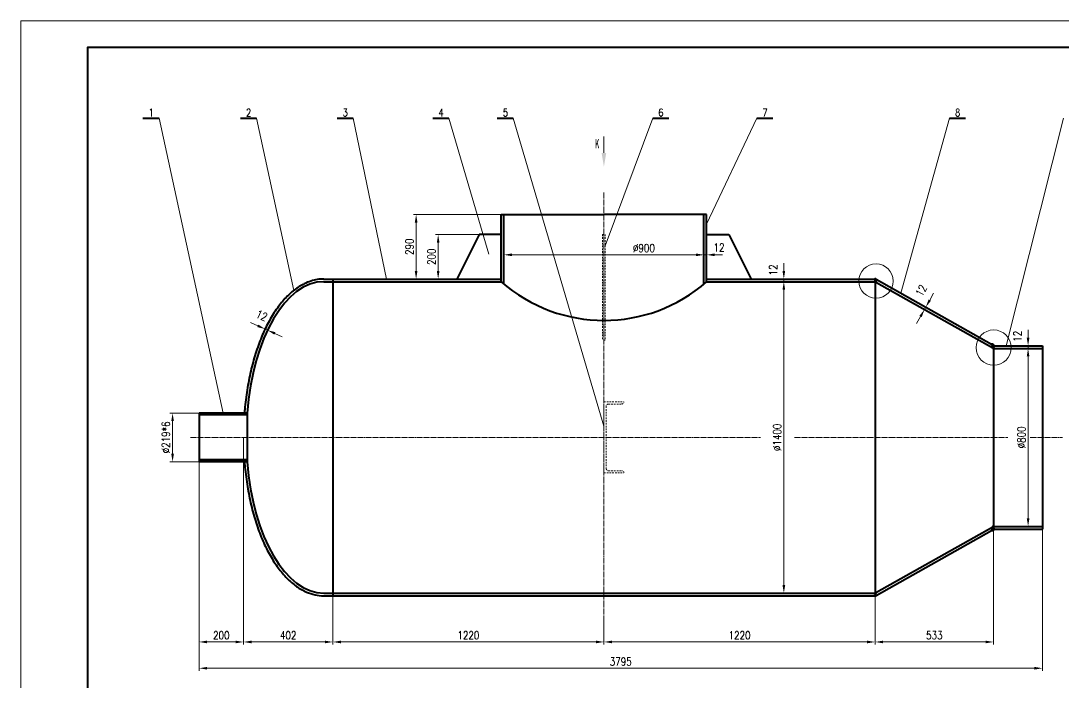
# Model space of a CAD drawing. Extents: x 588 to 16415, y -1889 to 3151.
# Drawn here: x 9287 to 13977, y 178 to 3151 of the extents above; entities that cross this region are included whole.
import ezdxf
from ezdxf.enums import TextEntityAlignment as Align

# ---------------------------------------------------------------- set-up
doc = ezdxf.new("R2010")
doc.units = 0
doc.header["$LTSCALE"] = 10
doc.header["$PDMODE"] = 1
doc.linetypes.add('XX-L', pattern=[1.25, 0.75, -0.5])
doc.linetypes.add('ZXX-L', pattern=[3.28, 2.5, -0.3, 0.18, -0.3])
doc.layers.get('Defpoints').update_dxf_attribs({"linetype": 'CONTINUOUS'})
for name, color, linetype, lineweight in [('A 粗实线', 1, 'CONTINUOUS', 40), ('B 细实线', 7, 'CONTINUOUS', 18), ('C 文 字', 2, 'CONTINUOUS', 20), ('E 长中心线', 3, 'ZXX-L', 18), ('G 长虚线', 6, 'XX-L', 20), ('J 标注尺寸', 2, 'CONTINUOUS', 18)]:
    doc.layers.add(name, color=color, linetype=linetype, lineweight=lineweight)
doc.styles.add('ROMANC', font='romanc', dxfattribs={"width": 0.7, "height": 6})
doc.styles.get("Standard").update_dxf_attribs({"font": 'SIMFANG.TTF'})
doc.styles.add('TH_GBDIM', font='romans.shx', dxfattribs={"width": 0.8, "bigfont": 'gbcbig.shx'})
doc.styles.add('标题中文', font='SIMFANG.TTF', dxfattribs={"width": 0.7})
doc.dimstyles.new('通用标注4.0', dxfattribs={"dimscale": 12, "dimtxt": 3, "dimasz": 3, "dimexe": 1, "dimexo": 0, "dimgap": 1, "dimtad": 1, "dimdec": 0, "dimzin": 0, "dimdsep": 46, "dimtxsty": 'Standard', "dimcen": 0, "dimadec": 0, "dimazin": 0, "dimtfac": 0.375, "dimtdec": 0, "dimtmove": 2, "dimatfit": 3, "dimfxl": 0, "dimtzin": 0, "dimarcsym": 0})
pattern_1 = [(315, (10709.06277, 7860.87227), (0.224506403, 0.224506403), []), (45, (10709.06277, 7860.87227), (-0.224506403, 0.224506403), [])]
pattern_2 = [(45, (10709.06277, -5303.99315), (0.224506403, -0.224506403), []), (315, (10709.06277, -5303.99315), (-0.224506403, -0.224506403), [])]

# ---------------------------------------------------------------- blocks, each defined once
blk = doc.blocks.new('*D63')
at = {"layer": 'C 文 字', "color": 0}
for p, q in [((11448.9, 2280.4), (11053.6, 2280.4)), ((11065.6, 2244.4), (11065.6, 2026.4)), ((11117.1, 1990.4), (11053.6, 1990.4))]:
    blk.add_line(p, q, dxfattribs=at)
for points in [[(11059.6, 2244.4), (11071.6, 2244.4), (11065.6, 2280.4)], [(11059.6, 2026.4), (11071.6, 2026.4), (11065.6, 1990.4)]]:
    blk.add_solid(points, dxfattribs=at)
at = {"layer": 'Defpoints', "color": 0}
for p in [(11448.9, 2280.4), (11065.6, 1990.4), (11117.1, 1990.4)]:
    blk.add_point(p, dxfattribs=at)
at = {"layer": 'C 文 字', "color": 0, "insert": (11035.6, 2135.4), "char_height": 36, "attachment_point": 5, "rotation": 90, "style": 'TH_GBDIM'}
blk.add_mtext('290', dxfattribs=at)
blk = doc.blocks.new('*D64')
at = {"layer": 'C 文 字', "color": 0}
for p, q in [((10690.9, 566.4), (10690.9, 346.7)), ((11910.9, 474.2), (11910.9, 346.7)), ((10726.9, 358.7), (11874.9, 358.7))]:
    blk.add_line(p, q, dxfattribs=at)
for points in [[(10726.9, 364.7), (10726.9, 352.7), (10690.9, 358.7)], [(11874.9, 364.7), (11874.9, 352.7), (11910.9, 358.7)]]:
    blk.add_solid(points, dxfattribs=at)
at = {"layer": 'Defpoints', "color": 0}
for p in [(10690.9, 566.4), (11910.9, 474.2), (11910.9, 358.7)]:
    blk.add_point(p, dxfattribs=at)
at = {"layer": 'C 文 字', "color": 0, "insert": (11300.9, 388.7), "char_height": 36, "attachment_point": 5, "style": 'TH_GBDIM'}
blk.add_mtext('1220', dxfattribs=at)
blk = doc.blocks.new('*D65')
at = {"layer": 'C 文 字', "color": 0}
for p, q in [((13130.9, 566.4), (13130.9, 346.7)), ((11910.9, 474.2), (11910.9, 346.7)), ((13094.9, 358.7), (11946.9, 358.7))]:
    blk.add_line(p, q, dxfattribs=at)
for points in [[(11946.9, 364.7), (11946.9, 352.7), (11910.9, 358.7)], [(13094.9, 364.7), (13094.9, 352.7), (13130.9, 358.7)]]:
    blk.add_solid(points, dxfattribs=at)
at = {"layer": 'Defpoints', "color": 0}
for p in [(13130.9, 566.4), (11910.9, 474.2), (11910.9, 358.7)]:
    blk.add_point(p, dxfattribs=at)
at = {"layer": 'C 文 字', "color": 0, "insert": (12520.9, 388.7), "char_height": 36, "attachment_point": 5, "style": 'TH_GBDIM'}
blk.add_mtext('1220', dxfattribs=at)
blk = doc.blocks.new('*D66')
at = {"layer": 'C 文 字', "color": 0}
for p, q in [((10288.9, 1278.4), (10288.9, 346.7)), ((10690.9, 566.4), (10690.9, 346.7)), ((10324.9, 358.7), (10654.9, 358.7))]:
    blk.add_line(p, q, dxfattribs=at)
for points in [[(10324.9, 364.7), (10324.9, 352.7), (10288.9, 358.7)], [(10654.9, 364.7), (10654.9, 352.7), (10690.9, 358.7)]]:
    blk.add_solid(points, dxfattribs=at)
at = {"layer": 'Defpoints', "color": 0}
for p in [(10288.9, 1278.4), (10690.9, 566.4), (10690.9, 358.7)]:
    blk.add_point(p, dxfattribs=at)
at = {"layer": 'C 文 字', "color": 0, "insert": (10489.9, 388.7), "char_height": 36, "attachment_point": 5, "style": 'TH_GBDIM'}
blk.add_mtext('402', dxfattribs=at)
blk = doc.blocks.new('*D67')
at = {"layer": 'C 文 字', "color": 0}
for p, q in [((10088.9, 1168.9), (10088.9, 346.7)), ((10288.9, 414.1), (10288.9, 346.7)), ((10124.9, 358.7), (10252.9, 358.7))]:
    blk.add_line(p, q, dxfattribs=at)
for points in [[(10124.9, 364.7), (10124.9, 352.7), (10088.9, 358.7)], [(10252.9, 364.7), (10252.9, 352.7), (10288.9, 358.7)]]:
    blk.add_solid(points, dxfattribs=at)
at = {"layer": 'Defpoints', "color": 0}
for p in [(10088.9, 1168.9), (10288.9, 414.1), (10288.9, 358.7)]:
    blk.add_point(p, dxfattribs=at)
at = {"layer": 'C 文 字', "color": 0, "insert": (10188.9, 388.7), "char_height": 36, "attachment_point": 5, "style": 'TH_GBDIM'}
blk.add_mtext('200', dxfattribs=at)
blk = doc.blocks.new('*D68')
at = {"layer": 'C 文 字', "color": 0}
for p, q in [((13883.9, 866.4), (13883.9, 228.5)), ((10088.9, 495.7), (10088.9, 228.5)), ((10124.9, 240.5), (13847.9, 240.5))]:
    blk.add_line(p, q, dxfattribs=at)
for points in [[(10124.9, 246.5), (10124.9, 234.5), (10088.9, 240.5)], [(13847.9, 246.5), (13847.9, 234.5), (13883.9, 240.5)]]:
    blk.add_solid(points, dxfattribs=at)
at = {"layer": 'Defpoints', "color": 0}
for p in [(13883.9, 866.4), (10088.9, 495.7), (13883.9, 240.5)]:
    blk.add_point(p, dxfattribs=at)
at = {"layer": 'C 文 字', "color": 0, "insert": (11986.4, 270.5), "char_height": 36, "attachment_point": 5, "style": 'TH_GBDIM'}
blk.add_mtext('3795', dxfattribs=at)
blk = doc.blocks.new('*D69')
at = {"layer": 'C 文 字', "color": 0}
for p, q in [((12788.2, 1978.4), (12708.2, 1978.4)), ((12720.2, 614.4), (12720.2, 1942.4)), ((12788.2, 578.4), (12708.2, 578.4))]:
    blk.add_line(p, q, dxfattribs=at)
for points in [[(12714.2, 1942.4), (12726.2, 1942.4), (12720.2, 1978.4)], [(12714.2, 614.4), (12726.2, 614.4), (12720.2, 578.4)]]:
    blk.add_solid(points, dxfattribs=at)
at = {"layer": 'Defpoints', "color": 0}
for p in [(12720.2, 1978.4), (12788.2, 1978.4), (12788.2, 578.4)]:
    blk.add_point(p, dxfattribs=at)
at = {"layer": 'C 文 字', "color": 0, "insert": (12690.2, 1278.4), "char_height": 36, "attachment_point": 5, "rotation": 90, "style": 'TH_GBDIM'}
blk.add_mtext('%%c1400', dxfattribs=at)
blk = doc.blocks.new('*D70')
at = {"layer": 'C 文 字', "color": 0}
for p, q in [((12720.2, 2026.4), (12720.2, 2062.4)), ((12763.5, 1990.4), (12708.2, 1990.4)), ((12763.5, 1978.4), (12708.2, 1978.4)), ((12720.2, 1978.4), (12720.2, 1990.4)), ((12720.2, 1942.4), (12720.2, 1906.4))]:
    blk.add_line(p, q, dxfattribs=at)
for points in [[(12714.2, 2026.4), (12726.2, 2026.4), (12720.2, 1990.4)], [(12714.2, 1942.4), (12726.2, 1942.4), (12720.2, 1978.4)]]:
    blk.add_solid(points, dxfattribs=at)
at = {"layer": 'Defpoints', "color": 0}
for p in [(12720.2, 1990.4), (12763.5, 1990.4), (12763.5, 1978.4)]:
    blk.add_point(p, dxfattribs=at)
at = {"layer": 'C 文 字', "color": 0, "insert": (12672.2, 2031.6), "char_height": 36, "attachment_point": 5, "rotation": 90, "style": 'TH_GBDIM'}
blk.add_mtext('12', dxfattribs=at)
blk = doc.blocks.new('*D71')
at = {"layer": 'C 文 字', "color": 0}
for p, q in [((10353.1, 1780.1), (10320.2, 1794.8)), ((10379.1, 1750.2), (10390.8, 1776.4)), ((10396.9, 1760.5), (10385.9, 1765.4)), ((10390.1, 1745.3), (10401.8, 1771.5)), ((10429.7, 1745.8), (10462.6, 1731.1))]:
    blk.add_line(p, q, dxfattribs=at)
for points in [[(10355.5, 1785.6), (10350.6, 1774.7), (10385.9, 1765.4)], [(10432.2, 1751.3), (10427.3, 1740.3), (10396.9, 1760.5)]]:
    blk.add_solid(points, dxfattribs=at)
at = {"layer": 'Defpoints', "color": 0}
for p in [(10379.1, 1750.2), (10385.9, 1765.4), (10390.1, 1745.3)]:
    blk.add_point(p, dxfattribs=at)
at = {"layer": 'C 文 字', "color": 0, "insert": (10370.9, 1826.5), "char_height": 36, "attachment_point": 5, "rotation": 335.887, "style": 'TH_GBDIM'}
blk.add_mtext('12', dxfattribs=at)
blk = doc.blocks.new('*D72')
at = {"layer": 'C 文 字', "color": 0}
for p, q in [((11348.9, 2190.4), (11152.8, 2190.4)), ((11164.8, 2154.4), (11164.8, 2026.4)), ((11175.1, 1990.4), (11152.8, 1990.4))]:
    blk.add_line(p, q, dxfattribs=at)
for points in [[(11158.8, 2154.4), (11170.8, 2154.4), (11164.8, 2190.4)], [(11158.8, 2026.4), (11170.8, 2026.4), (11164.8, 1990.4)]]:
    blk.add_solid(points, dxfattribs=at)
at = {"layer": 'Defpoints', "color": 0}
for p in [(11348.9, 2190.4), (11164.8, 1990.4), (11175.1, 1990.4)]:
    blk.add_point(p, dxfattribs=at)
at = {"layer": 'C 文 字', "color": 0, "insert": (11134.8, 2090.4), "char_height": 36, "attachment_point": 5, "rotation": 90, "style": 'TH_GBDIM'}
blk.add_mtext('200', dxfattribs=at)
blk = doc.blocks.new('*D73')
at = {"layer": 'C 文 字', "color": 0}
for p, q in [((13663.9, 889.6), (13663.9, 346.7)), ((13130.9, 411), (13130.9, 346.7)), ((13627.9, 358.7), (13166.9, 358.7))]:
    blk.add_line(p, q, dxfattribs=at)
for points in [[(13166.9, 364.7), (13166.9, 352.7), (13130.9, 358.7)], [(13627.9, 364.7), (13627.9, 352.7), (13663.9, 358.7)]]:
    blk.add_solid(points, dxfattribs=at)
at = {"layer": 'Defpoints', "color": 0}
for p in [(13663.9, 889.6), (13130.9, 411), (13130.9, 358.7)]:
    blk.add_point(p, dxfattribs=at)
at = {"layer": 'C 文 字', "color": 0, "insert": (13397.4, 388.7), "char_height": 36, "attachment_point": 5, "style": 'TH_GBDIM'}
blk.add_mtext('533', dxfattribs=at)
blk = doc.blocks.new('*D74')
at = {"layer": 'C 文 字', "color": 0}
for p, q in [((13376.5, 1895.2), (13394.2, 1926.6)), ((13353, 1853.4), (13342.5, 1859.3)), ((13358.9, 1863.9), (13348.4, 1869.8)), ((13353, 1853.4), (13358.9, 1863.9)), ((13335.3, 1822), (13317.7, 1790.7))]:
    blk.add_line(p, q, dxfattribs=at)
for points in [[(13371.3, 1898.2), (13381.8, 1892.3), (13358.9, 1863.9)], [(13330.1, 1825), (13340.6, 1819.1), (13353, 1853.4)]]:
    blk.add_solid(points, dxfattribs=at)
at = {"layer": 'Defpoints', "color": 0}
for p in [(13353, 1853.4), (13358.9, 1863.9), (13358.9, 1863.9)]:
    blk.add_point(p, dxfattribs=at)
at = {"layer": 'C 文 字', "color": 0, "insert": (13337.9, 1938.8), "char_height": 36, "attachment_point": 5, "rotation": 60.6269, "style": 'TH_GBDIM'}
blk.add_mtext('12', dxfattribs=at)
blk = doc.blocks.new('*D75')
at = {"layer": 'C 文 字', "color": 0}
for p, q in [((13810.2, 1678.4), (13831.2, 1678.4)), ((13819.2, 1642.4), (13819.2, 914.4)), ((13810.2, 878.4), (13831.2, 878.4))]:
    blk.add_line(p, q, dxfattribs=at)
for points in [[(13813.2, 1642.4), (13825.2, 1642.4), (13819.2, 1678.4)], [(13813.2, 914.4), (13825.2, 914.4), (13819.2, 878.4)]]:
    blk.add_solid(points, dxfattribs=at)
at = {"layer": 'Defpoints', "color": 0}
for p in [(13810.2, 1678.4), (13810.2, 878.4), (13819.2, 878.4)]:
    blk.add_point(p, dxfattribs=at)
at = {"layer": 'C 文 字', "color": 0, "insert": (13789.2, 1278.4), "char_height": 36, "attachment_point": 5, "rotation": 90, "style": 'TH_GBDIM'}
blk.add_mtext('%%c800', dxfattribs=at)
blk = doc.blocks.new('*D76')
at = {"layer": 'C 文 字', "color": 0}
for p, q in [((13819.2, 1726.4), (13819.2, 1762.4)), ((13831.2, 1690.4), (13807.2, 1690.4)), ((13819.2, 1678.4), (13819.2, 1690.4)), ((13831.2, 1678.4), (13807.2, 1678.4)), ((13819.2, 1642.4), (13819.2, 1606.4))]:
    blk.add_line(p, q, dxfattribs=at)
for points in [[(13813.2, 1726.4), (13825.2, 1726.4), (13819.2, 1690.4)], [(13813.2, 1642.4), (13825.2, 1642.4), (13819.2, 1678.4)]]:
    blk.add_solid(points, dxfattribs=at)
at = {"layer": 'Defpoints', "color": 0}
for p in [(13819.2, 1690.4), (13831.2, 1690.4), (13831.2, 1678.4)]:
    blk.add_point(p, dxfattribs=at)
at = {"layer": 'C 文 字', "color": 0, "insert": (13771.2, 1733.2), "char_height": 36, "attachment_point": 5, "rotation": 90, "style": 'TH_GBDIM'}
blk.add_mtext('12', dxfattribs=at)
blk = doc.blocks.new('*D77')
at = {"layer": 'C 文 字', "color": 0}
for p, q in [((11460.9, 2112.2), (11460.9, 2087.3)), ((12360.9, 2112.2), (12360.9, 2087.3)), ((11496.9, 2099.3), (12324.9, 2099.3))]:
    blk.add_line(p, q, dxfattribs=at)
for points in [[(11496.9, 2105.3), (11496.9, 2093.3), (11460.9, 2099.3)], [(12324.9, 2105.3), (12324.9, 2093.3), (12360.9, 2099.3)]]:
    blk.add_solid(points, dxfattribs=at)
at = {"layer": 'Defpoints', "color": 0}
for p in [(11460.9, 2112.2), (12360.9, 2112.2), (12360.9, 2099.3)]:
    blk.add_point(p, dxfattribs=at)
at = {"layer": 'C 文 字', "color": 0, "insert": (12090.5, 2129.3), "char_height": 36, "attachment_point": 5, "style": 'TH_GBDIM'}
blk.add_mtext('%%c900', dxfattribs=at)
blk = doc.blocks.new('*D78')
at = {"layer": 'C 文 字', "color": 0}
for p, q in [((12360.9, 2087.3), (12360.9, 2111.3)), ((12372.9, 2087.3), (12372.9, 2111.3)), ((12324.9, 2099.3), (12288.9, 2099.3)), ((12360.9, 2099.3), (12372.9, 2099.3)), ((12408.9, 2099.3), (12444.9, 2099.3))]:
    blk.add_line(p, q, dxfattribs=at)
for points in [[(12324.9, 2105.3), (12324.9, 2093.3), (12360.9, 2099.3)], [(12408.9, 2105.3), (12408.9, 2093.3), (12372.9, 2099.3)]]:
    blk.add_solid(points, dxfattribs=at)
at = {"layer": 'Defpoints', "color": 0}
for p in [(12360.9, 2087.3), (12372.9, 2099.3), (12372.9, 2087.3)]:
    blk.add_point(p, dxfattribs=at)
at = {"layer": 'C 文 字', "color": 0, "insert": (12428.5, 2132.1), "char_height": 36, "attachment_point": 5, "style": 'TH_GBDIM'}
blk.add_mtext('12', dxfattribs=at)
blk = doc.blocks.new('*D135')
at = {"layer": 'C 文 字', "color": 0}
for p, q in [((10088.9, 1387.9), (9957.8, 1387.9)), ((9969.8, 1351.9), (9969.8, 1204.9)), ((10088.9, 1168.9), (9957.8, 1168.9))]:
    blk.add_line(p, q, dxfattribs=at)
for points in [[(9963.8, 1351.9), (9975.8, 1351.9), (9969.8, 1387.9)], [(9963.8, 1204.9), (9975.8, 1204.9), (9969.8, 1168.9)]]:
    blk.add_solid(points, dxfattribs=at)
at = {"layer": 'Defpoints', "color": 0}
for p in [(10088.9, 1387.9), (9969.8, 1168.9), (10088.9, 1168.9)]:
    blk.add_point(p, dxfattribs=at)
at = {"layer": 'C 文 字', "color": 0, "insert": (9939.8, 1278.4), "char_height": 36, "attachment_point": 5, "rotation": 90, "style": 'TH_GBDIM'}
blk.add_mtext('%%c219*6', dxfattribs=at)

msp = doc.modelspace()

# ---------------------------------------------------------------- hatches: boundary and pattern name
at = {"layer": 'A 粗实线'}
h = msp.add_hatch(dxfattribs=at)
h.set_pattern_fill('ANSI37', color=256, scale=0.1, angle=-90, style=0)
h.set_pattern_definition(pattern_2)
h.paths.add_polyline_path([(13134.95, 1989.91), (13132.37, 1985.44), (13132.37, 1983.33), (13137.27, 1974.83, -0.2639634), (13127.97, 1978.44), (13130.86, 1983.44), (13130.86, 1985.44), (13127.97, 1990.44, -0.4599676)])
h = msp.add_hatch(dxfattribs=at)
h.set_pattern_fill('ANSI37', color=256, scale=0.1, angle=-90, style=0)
h.set_pattern_definition(pattern_2)
h.paths.add_polyline_path([(13666.74, 1690.44), (13663.86, 1685.44), (13663.86, 1677.73, -0.2811317), (13660.17, 1680.52), (13661.86, 1683.44), (13661.86, 1685.44), (13655.1, 1697.14, -0.4241298)])
h.paths.add_polyline_path([(13666.74, 1678.44, -0.1725268), (13663.86, 1677.73), (13663.86, 1683.44)])
h = msp.add_hatch(dxfattribs=at)
h.set_pattern_fill('ANSI37', color=256, scale=0.1, angle=-90, style=0)
h.set_pattern_definition(pattern_1)
h.paths.add_polyline_path([(13666.74, 866.44), (13663.86, 871.44), (13663.86, 879.15, 0.2811317), (13660.17, 876.36), (13661.86, 873.44), (13661.86, 871.44), (13655.1, 859.74, 0.4241298)])
h.paths.add_polyline_path([(13666.74, 878.44, 0.1725268), (13663.86, 879.15), (13663.86, 873.44)])
h = msp.add_hatch(dxfattribs=at)
h.set_pattern_fill('ANSI37', color=256, scale=0.1, angle=-90, style=0)
h.set_pattern_definition(pattern_1)
h.paths.add_polyline_path([(13134.95, 566.97), (13132.37, 571.44), (13132.37, 573.55), (13137.27, 582.05, 0.2639634), (13127.97, 578.44), (13130.86, 573.44), (13130.86, 571.44), (13127.97, 566.44, 0.4599676)])

# ---------------------------------------------------------------- linework, layer by layer
for p, q in [((9836.56, 2713.34), (9908.78, 2713.34)), ((10274.98, 2713.34), (10347.19, 2713.34)), ((10709.85, 2713.34), (10782.07, 2713.34)), ((11140.56, 2713.34), (11212.77, 2713.34)), ((11430.78, 2713.34), (11502.99, 2713.34)), ((12129.96, 2713.34), (12202.18, 2713.34)), ((12598.34, 2713.34), (12670.56, 2713.34)), ((13465.45, 2713.34), (13537.67, 2713.34)), ((11448.86, 1978.44), (11448.86, 2280.44)), ((11448.86, 2280.44), (11910.86, 2280.44)), ((11460.86, 1968.14), (11460.86, 2280.44)), ((12372.86, 2280.44), (11910.86, 2280.44)), ((12360.86, 1968.14), (12360.86, 2280.44)), ((12372.86, 1978.44), (12372.86, 2280.44)), ((11348.86, 2190.44), (11248.86, 1990.44)), ((11448.86, 2190.44), (11348.86, 2190.44)), ((12372.86, 2190.44), (12472.86, 2190.44)), ((12472.86, 2190.44), (12572.86, 1990.44)), ((10650.86, 1990.44), (11448.86, 1990.44)), ((10650.86, 1978.44), (11448.86, 1978.44)), ((10690.86, 1990.44), (10690.86, 566.44)), ((12372.86, 1990.44), (13127.97, 1990.44)), ((12372.86, 1978.44), (13127.97, 1978.44)), ((13130.86, 1985.44), (13127.97, 1990.44)), ((13130.86, 1983.44), (13127.97, 1978.44)), ((13130.86, 1990.44), (13130.86, 580.87)), ((13130.86, 1983.44), (13130.86, 1985.44)), ((13132.37, 1985.44), (13134.95, 1989.91)), ((13132.37, 1983.33), (13132.37, 1985.44)), ((13132.37, 1983.33), (13137.27, 1974.83)), ((13134.95, 1989.91), (13655.1, 1697.14)), ((13137.27, 1974.83), (13660.17, 1680.52)), ((13661.86, 1685.44), (13655.1, 1697.14)), ((13663.86, 1690.44), (13663.86, 871.44)), ((13663.86, 1685.44), (13666.74, 1690.44)), ((13666.74, 1690.44), (13883.86, 1690.44)), ((13883.86, 1690.44), (13883.86, 866.44)), ((13661.86, 1683.44), (13660.17, 1680.52)), ((13661.86, 1683.44), (13661.86, 1685.44)), ((13663.86, 1683.44), (13666.74, 1678.44)), ((13666.74, 1678.44), (13883.86, 1678.44)), ((10305.17, 1387.94), (10088.86, 1387.94)), ((10088.86, 1387.94), (10088.86, 1168.94)), ((10304.56, 1379.94), (10088.86, 1379.94)), ((10305.17, 1387.94), (10305.17, 1168.94)), ((10304.56, 1176.94), (10088.86, 1176.94)), ((10305.17, 1168.94), (10088.86, 1168.94)), ((13134.95, 566.97), (13655.1, 859.74)), ((13137.27, 582.05), (13660.17, 876.36)), ((13661.86, 871.44), (13655.1, 859.74)), ((13661.86, 873.44), (13660.17, 876.36)), ((13661.86, 873.44), (13661.86, 871.44)), ((13663.86, 873.44), (13666.74, 878.44)), ((13663.86, 871.44), (13666.74, 866.44)), ((13666.74, 878.44), (13883.86, 878.44)), ((13666.74, 866.44), (13883.86, 866.44)), ((10650.86, 578.44), (13127.97, 578.44)), ((10650.86, 566.44), (13127.97, 566.44)), ((13130.86, 573.44), (13127.97, 578.44)), ((13130.86, 571.44), (13127.97, 566.44)), ((13130.86, 573.44), (13130.86, 571.44)), ((13132.37, 573.55), (13137.27, 582.05)), ((13132.37, 573.55), (13132.37, 571.44)), ((13132.37, 571.44), (13134.95, 566.97))]:
    msp.add_line(p, q, dxfattribs=at)
at = {"layer": 'A 粗实线', "color": 5}
msp.add_lwpolyline([(9587.05, -1768.92), (16295.05, -1768.92), (16295.05, 3031.08), (9587.05, 3031.08)], close=True, dxfattribs=at)
at = {"layer": 'A 粗实线'}
for centre, radius, start, end in [((11910.86, 2504.33), 700, 228.70013, 311.29987), ((13131.23, 1987.18), 4.61, 36.24146, 135.04506), ((13135.81, 1984.83), 10.11, 219.20999, 278.35685), ((13657.69, 1688.16), 9.34, 14.11973, 106.05272), ((13664.3, 1682.14), 4.44, 201.49539, 303.45959), ((13657.69, 868.72), 9.34, 253.94728, 345.88027), ((13664.3, 874.74), 4.44, 56.54041, 158.50461), ((13135.81, 572.05), 10.11, 81.64315, 140.79001), ((13131.23, 569.69), 4.61, 224.95494, 323.75854)]:
    msp.add_arc(centre, radius, start, end, dxfattribs=at)
for start_param, end_param in [(0, 1.4137227), (1.72787, 3.1415927)]:
    msp.add_ellipse((10650.86, 1278.44), major_axis=(0, 700), ratio=0.5, start_param=start_param, end_param=end_param, dxfattribs=at)
for points, knots in [([(10650.86, 1990.44), (10640.89, 1990.44), (10630.92, 1989.64), (10611.07, 1986.46), (10601.2, 1984.08), (10581.65, 1977.77), (10571.96, 1973.84), (10547.11, 1961.68), (10532.14, 1952.27), (10503.08, 1929.87), (10489, 1916.87), (10461.89, 1887.52), (10448.86, 1871.18), (10424.04, 1835.41), (10412.24, 1816), (10390.01, 1774.4), (10379.59, 1752.23), (10360.28, 1705.47), (10351.38, 1680.88), (10335.25, 1629.7), (10328.02, 1603.1), (10315.31, 1548.3), (10309.84, 1520.11), (10300.74, 1462.57), (10297.12, 1433.24), (10293.98, 1398.37), (10293.54, 1393.16), (10293.13, 1387.94)], [0, 0, 0, 0, 0.0799811, 0.0799811, 0.1599621, 0.1599621, 0.2399432, 0.2399432, 0.3680211, 0.3680211, 0.4960991, 0.4960991, 0.624177, 0.624177, 0.752255, 0.752255, 0.8803329, 0.8803329, 1.0084109, 1.0084109, 1.1364888, 1.1364888, 1.2645667, 1.2645667, 1.3926447, 1.3926447, 1.4150807, 1.4150807, 1.4150807, 1.4150807]), ([(10293.13, 1168.94), (10294.05, 1157.23), (10295.12, 1145.56), (10299.41, 1104.44), (10303.45, 1075.31), (10313.34, 1018.3), (10319.21, 990.41), (10332.68, 936.33), (10340.29, 910.13), (10357.14, 859.85), (10366.37, 835.76), (10386.35, 790.06), (10397.08, 768.46), (10419.9, 728.08), (10431.98, 709.31), (10457.33, 674.9), (10470.6, 659.26), (10498.17, 631.39), (10512.46, 619.15), (10541.89, 598.32), (10557.02, 589.74), (10585.01, 577.69), (10597.75, 573.57), (10623.46, 568), (10636.42, 566.55), (10649.88, 566.44), (10650.37, 566.44), (10650.86, 566.44)], [1.726512, 1.726512, 1.726512, 1.726512, 1.7768785, 1.7768785, 1.9049565, 1.9049565, 2.0330344, 2.0330344, 2.1611123, 2.1611123, 2.2891903, 2.2891903, 2.4172682, 2.4172682, 2.5453462, 2.5453462, 2.6734241, 2.6734241, 2.8015021, 2.8015021, 2.92958, 2.92958, 3.0336288, 3.0336288, 3.1376777, 3.1376777, 3.1415927, 3.1415927, 3.1415927, 3.1415927])]:
    msp.add_open_spline(points, degree=3, knots=knots, dxfattribs=at)
at = {"layer": 'B 细实线'}
msp.add_line((11910.6, 2631.17), (11910.6, 2557.21), dxfattribs=at)
msp.add_lwpolyline([(9287.05, -1888.92), (16415.05, -1888.92), (16415.05, 3151.08), (9287.05, 3151.08)], close=True, dxfattribs=at)
msp.add_solid([(11900.1, 2557.21), (11921.1, 2557.21), (11910.6, 2494.21)], dxfattribs=at)
at = {"layer": 'C 文 字'}
for p, q in [((10197.01, 1387.94), (9908.78, 2713.34)), ((10515.67, 1939.56), (10347.19, 2713.34)), ((10932.59, 1990.44), (10782.07, 2713.34)), ((11392.39, 2102.26), (11212.77, 2713.34)), ((11910.86, 1328.43), (11502.99, 2713.34)), ((11916.86, 2139.15), (12129.96, 2713.34)), ((12372.86, 2237.58), (12598.34, 2713.34)), ((13247.05, 1926.81), (13465.45, 2713.34)), ((13720.13, 1690.44), (13978.07, 2713.34))]:
    msp.add_line(p, q, dxfattribs=at)
for centre, radius in [((13135.04, 1981.2), 77.3), ((13664.3, 1682.14), 79.32)]:
    msp.add_circle(centre, radius, dxfattribs=at)
at = {"layer": 'E 长中心线'}
for p, q in [((11910.86, 2378.93), (11910.86, 474.23)), ((10049.97, 1278.44), (12615.73, 1278.44)), ((12767.56, 1278.44), (13728.66, 1278.44)), ((13828.63, 1278.44), (13974.42, 1278.44))]:
    msp.add_line(p, q, dxfattribs=at)
at = {"layer": 'G 长虚线'}
for p, q in [((11904.86, 2190.44), (11916.86, 2190.44)), ((11904.86, 2190.44), (11904.86, 1715.59)), ((11916.86, 2190.44), (11916.86, 1715.59)), ((11916.86, 1715.59), (11904.86, 1715.59)), ((11910.86, 1438.44), (11910.86, 1118.44)), ((11910.86, 1438.44), (12000.86, 1438.44)), ((11920.86, 1418.44), (11920.86, 1138.44)), ((11930.86, 1428.44), (11990.86, 1428.44)), ((11930.86, 1128.44), (11990.86, 1128.44)), ((11910.86, 1118.44), (12000.86, 1118.44))]:
    msp.add_line(p, q, dxfattribs=at)
for centre, start, end in [((11930.86, 1418.44), 90, 180), ((11990.86, 1438.44), 270, 0), ((11930.86, 1138.44), 180, 270), ((11990.86, 1118.44), 360, 90)]:
    msp.add_arc(centre, 10, start, end, dxfattribs=at)

# ---------------------------------------------------------------- texts
at = {"layer": 'C 文 字', "style": 'ROMANC', "width": 0.8}
for s, p in [('1', (9873.46, 2738.76)), ('2', (10311.87, 2738.76)), ('3', (10746.75, 2738.76)), ('4', (11177.45, 2738.76)), ('5', (11467.68, 2738.76)), ('6', (12166.86, 2738.76)), ('7', (12635.24, 2738.76)), ('8', (13502.35, 2738.76))]:
    msp.add_text(s, height=33.87, dxfattribs=at).set_placement(p, align=Align.MIDDLE)
at = {"layer": 'J 标注尺寸', "style": '标题中文', "width": 0.7}
msp.add_text('K', height=42, dxfattribs=at).set_placement((11869.94, 2577.68))

# ---------------------------------------------------------------- dimensions: what is measured, and where the dimension line sits
at = {"layer": 'C 文 字'}
for base, p1, p2, angle, picture, middle in [((11065.61, 1990.44), (11448.86, 2280.44), (11117.13, 1990.44), 90, '*D63', (11035.61, 2135.44)), ((11164.84, 1990.44), (11348.86, 2190.44), (11175.07, 1990.44), 90, '*D72', (11134.84, 2090.44)), ((11910.86, 358.66), (13130.86, 566.44), (11910.86, 474.23), 180, '*D65', (12520.86, 388.66))]:
    dim = msp.add_linear_dim(base=base, p1=p1, p2=p2, angle=angle, dimstyle='通用标注4.0', override={"dimtxsty": 'TH_GBDIM', "dimlwd": 65535, "dimlwe": 65535}, dxfattribs=at)
    dim.commit()
    dim.dimension.update_dxf_attribs({"geometry": picture, "text_midpoint": middle})
dim = msp.add_linear_dim(base=(12360.86, 2099.25), p1=(11460.86, 2112.24), p2=(12360.86, 2112.24), text='%%c<>', dimstyle='通用标注4.0', override={"dimtxsty": 'TH_GBDIM', "dimlwd": 65535, "dimlwe": 65535}, dxfattribs=at)
dim.commit()
dim.dimension.update_dxf_attribs({"geometry": '*D77', "text_midpoint": (12090.46, 2129.25), "dimtype": 160})
dim = msp.add_linear_dim(base=(12372.86, 2099.25), p1=(12360.86, 2087.25), p2=(12372.86, 2087.25), dimstyle='通用标注4.0', override={"dimtxsty": 'TH_GBDIM', "dimlwd": 65535, "dimlwe": 65535}, dxfattribs=at)
dim.commit()
dim.dimension.update_dxf_attribs({"geometry": '*D78', "text_midpoint": (12428.52, 2132.13), "dimtype": 160})
for base, p1, p2, angle, picture, middle, dimtype in [((12720.16, 1990.44), (12763.47, 1978.44), (12763.47, 1990.44), 90, '*D70', (12672.16, 2031.56), 160), ((13358.87, 1863.87), (13352.99, 1853.41), (13358.87, 1863.87), 60.62694, '*D74', (13337.92, 1938.76), 161), ((10385.93, 1765.43), (10390.08, 1745.32), (10379.13, 1750.22), 155.88696, '*D71', (10370.86, 1826.5), 161), ((13819.23, 1690.44), (13831.23, 1678.44), (13831.23, 1690.44), 90, '*D76', (13771.23, 1733.21), 160)]:
    dim = msp.add_linear_dim(base=base, p1=p1, p2=p2, angle=angle, dimstyle='通用标注4.0', override={"dimtxsty": 'TH_GBDIM', "dimlwd": 65535, "dimlwe": 65535}, dxfattribs=at)
    dim.commit()
    dim.dimension.update_dxf_attribs({"geometry": picture, "text_midpoint": middle, "dimtype": dimtype})
for base, p1, p2, text, picture, middle in [((12720.16, 1978.44), (12788.2, 578.44), (12788.2, 1978.44), '%%c<>', '*D69', (12690.16, 1278.44)), ((13819.23, 878.44), (13810.18, 1678.44), (13810.18, 878.44), '%%c<>', '*D75', (13789.23, 1278.44)), ((9969.83, 1168.94), (10088.86, 1387.94), (10088.86, 1168.94), '%%c<>*6', '*D135', (9939.83, 1278.44))]:
    dim = msp.add_linear_dim(base=base, p1=p1, p2=p2, angle=90, text=text, dimstyle='通用标注4.0', override={"dimtxsty": 'TH_GBDIM', "dimlwd": 65535, "dimlwe": 65535}, dxfattribs=at)
    dim.commit()
    dim.dimension.update_dxf_attribs({"geometry": picture, "text_midpoint": middle})
for base, p1, p2, picture, middle in [((10690.86, 358.66), (10288.86, 1278.44), (10690.86, 566.44), '*D66', (10489.86, 388.66)), ((10288.86, 358.66), (10088.86, 1168.94), (10288.86, 414.05), '*D67', (10188.86, 388.66)), ((13883.86, 240.48), (10088.86, 495.74), (13883.86, 866.44), '*D68', (11986.36, 270.48)), ((13130.86, 358.69), (13663.86, 889.65), (13130.86, 411), '*D73', (13397.36, 388.69)), ((11910.86, 358.66), (10690.86, 566.44), (11910.86, 474.23), '*D64', (11300.86, 388.66))]:
    dim = msp.add_linear_dim(base=base, p1=p1, p2=p2, dimstyle='通用标注4.0', override={"dimtxsty": 'TH_GBDIM', "dimlwd": 65535, "dimlwe": 65535}, dxfattribs=at)
    dim.commit()
    dim.dimension.update_dxf_attribs({"geometry": picture, "text_midpoint": middle})

doc.saveas('drawing.dxf')
